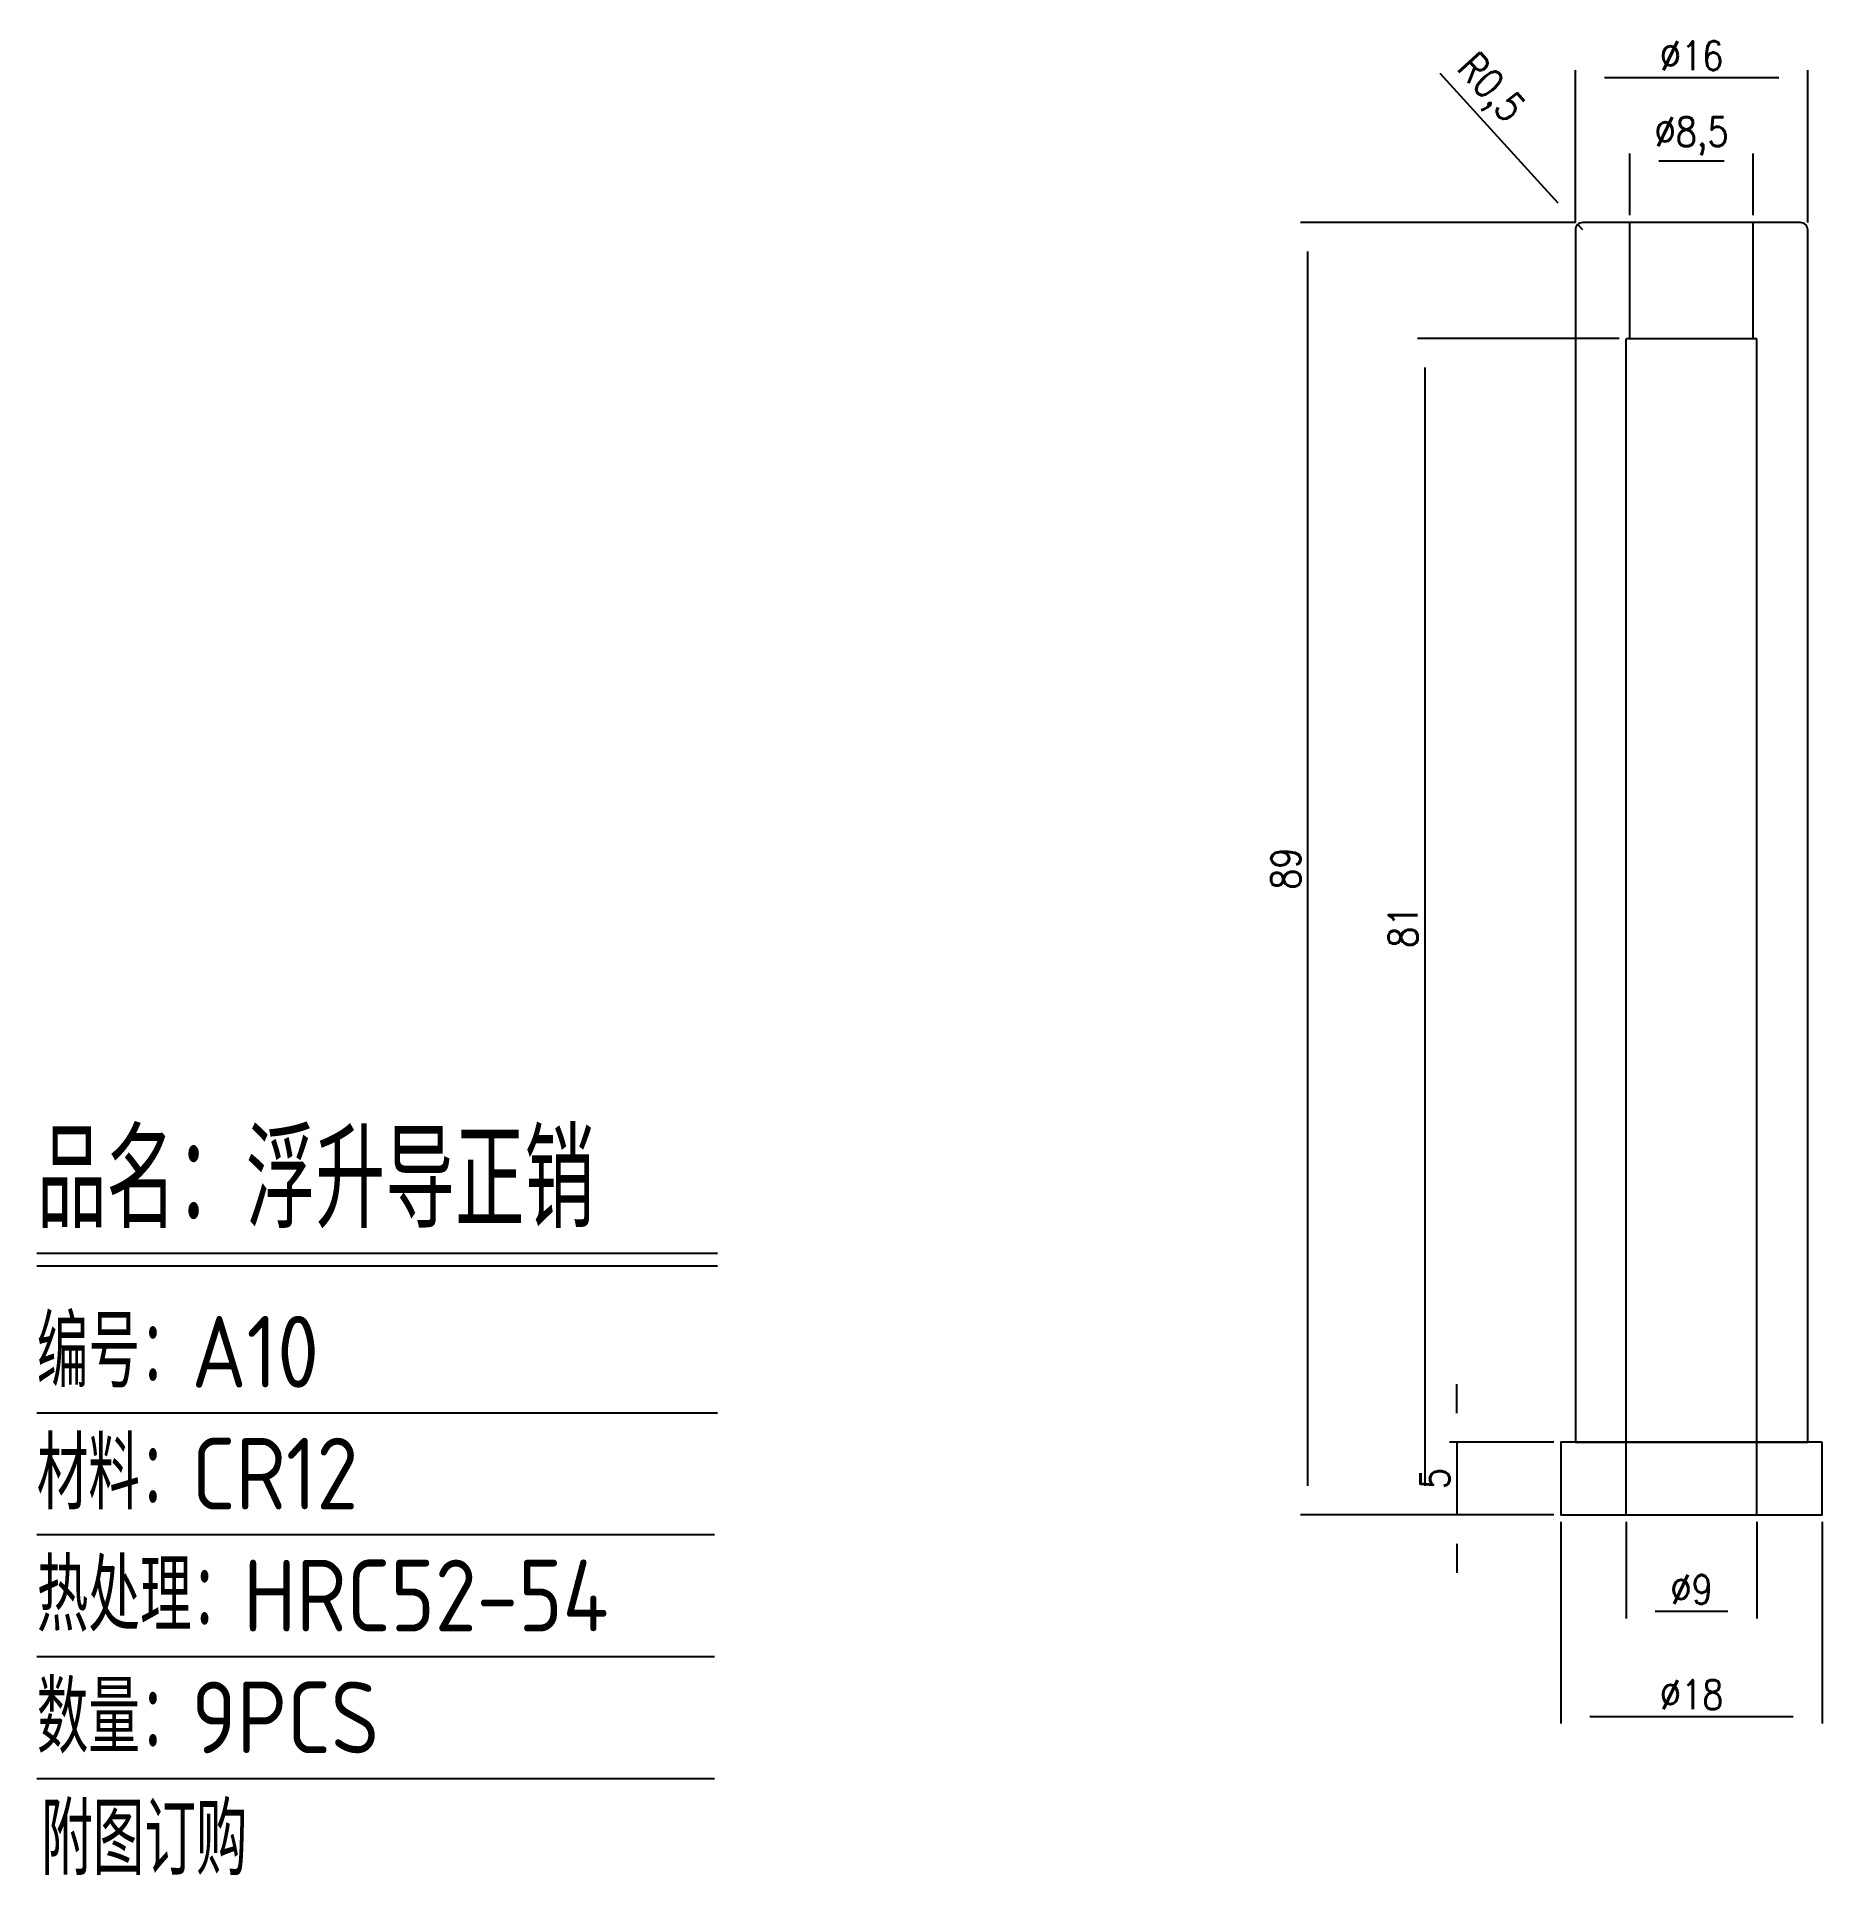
# Model space of a CAD drawing. Header units: millimetres. Extents: x 720 to 843, y -1945 to -1818.
import ezdxf

# ---------------------------------------------------------------- set-up
doc = ezdxf.new("R2010")
doc.units = ezdxf.units.MM
doc.linetypes.add('DASHED', pattern=[0])
doc.layers.add('DIM', color=4, linetype='Continuous')
doc.layers.add('PRESS', color=3, linetype='Continuous')
doc.styles.add('gbenor', font='gbenor.shx', dxfattribs={"bigfont": 'gbcbig.shx'})
doc.styles.get("Standard").update_dxf_attribs({"font": 'txt.shx', "width": 0.85, "bigfont": 'ctxt.shx'})
doc.dimstyles.new('T-2-WX', dxfattribs={"dimtxt": 2, "dimasz": 2, "dimexe": 0.5, "dimexo": 0.5, "dimgap": 0.5, "dimtad": 1, "dimtxsty": 'Standard', "dimblk": 'OPEN30', "dimcen": 0, "dimazin": 3, "dimtfac": 1, "dimtmove": 0, "dimatfit": 3, "dimldrblk": 'OPEN30', "dimlwd": -1, "dimlwe": -1})

# ---------------------------------------------------------------- blocks, each defined once
blk = doc.blocks.new('*D7579')
at = {"layer": 'Defpoints', "color": 0}
for p in [(826.77, -1830.77), (807.82, -1919.78), (825.27, -1919.78)]:
    blk.add_point(p, dxfattribs=at)
at = {"layer": 'DIM', "color": 0}
for p, q in [((826.27, -1830.77), (807.32, -1830.77)), ((807.82, -1832.77), (807.82, -1917.78)), ((824.77, -1919.78), (807.32, -1919.78))]:
    blk.add_line(p, q, dxfattribs=at)
at = {"layer": 'DIM', "color": 0, "insert": (806.32, -1875.28), "char_height": 2, "attachment_point": 5, "rotation": 90}
blk.add_mtext('89', dxfattribs=at)
blk = doc.blocks.new('_Open30')
blk = doc.blocks.new('*D7580')
at = {"layer": 'Defpoints', "color": 0}
for p in [(826.43, -1830.91), (826.77, -1831.27)]:
    blk.add_point(p, dxfattribs=at)
at = {"layer": 'DIM', "color": 0}
for p, q in [((825.08, -1829.43), (816.95, -1820.5)), ((826.77, -1831.27), (826.43, -1830.91))]:
    blk.add_line(p, q, dxfattribs=at)
at = {"layer": 'DIM', "color": 0, "insert": (820.28, -1821.64), "char_height": 2, "attachment_point": 5, "rotation": 312.3342}
blk.add_mtext('R0,5', dxfattribs=at)
blk = doc.blocks.new('*D7581')
at = {"layer": 'Defpoints', "color": 0}
for p in [(842.27, -1820.79), (826.27, -1831.27), (842.27, -1831.27)]:
    blk.add_point(p, dxfattribs=at)
at = {"layer": 'DIM', "color": 0}
for p, q in [((826.27, -1830.77), (826.27, -1820.29)), ((828.27, -1820.79), (840.27, -1820.79)), ((842.27, -1830.77), (842.27, -1820.29))]:
    blk.add_line(p, q, dxfattribs=at)
at = {"layer": 'DIM', "color": 0, "insert": (834.27, -1819.29), "char_height": 2, "attachment_point": 5}
blk.add_mtext('%%c16', dxfattribs=at)
blk = doc.blocks.new('*D7582')
at = {"layer": 'Defpoints', "color": 0}
for p in [(838.52, -1826.52), (830.02, -1830.77), (838.52, -1830.77)]:
    blk.add_point(p, dxfattribs=at)
at = {"layer": 'DIM', "color": 0}
for p, q in [((830.02, -1830.27), (830.02, -1826.02)), ((838.52, -1830.27), (838.52, -1826.02)), ((832.02, -1826.52), (836.52, -1826.52))]:
    blk.add_line(p, q, dxfattribs=at)
at = {"layer": 'DIM', "color": 0, "insert": (834.27, -1824.83), "char_height": 2, "attachment_point": 5}
blk.add_mtext('%%c8,5', dxfattribs=at)
blk = doc.blocks.new('*D7583')
at = {"layer": 'Defpoints', "color": 0}
for p in [(829.77, -1919.78), (838.77, -1919.78), (838.77, -1926.43)]:
    blk.add_point(p, dxfattribs=at)
at = {"layer": 'DIM', "color": 0}
for p, q in [((829.77, -1920.28), (829.77, -1926.93)), ((838.77, -1920.28), (838.77, -1926.93)), ((831.77, -1926.43), (836.77, -1926.43))]:
    blk.add_line(p, q, dxfattribs=at)
at = {"layer": 'DIM', "color": 0, "insert": (834.27, -1924.93), "char_height": 2, "attachment_point": 5}
blk.add_mtext('%%c9', dxfattribs=at)
blk = doc.blocks.new('*D7584')
at = {"layer": 'Defpoints', "color": 0}
for p in [(825.27, -1914.78), (818.09, -1919.78), (825.27, -1919.78)]:
    blk.add_point(p, dxfattribs=at)
at = {"layer": 'DIM', "color": 0}
for p, q in [((818.09, -1912.78), (818.09, -1910.78)), ((824.77, -1914.78), (817.59, -1914.78)), ((818.09, -1914.78), (818.09, -1919.78)), ((824.77, -1919.78), (817.59, -1919.78)), ((818.09, -1921.78), (818.09, -1923.78))]:
    blk.add_line(p, q, dxfattribs=at)
at = {"layer": 'DIM', "color": 0, "insert": (816.59, -1917.28), "char_height": 2, "attachment_point": 5, "rotation": 90}
blk.add_mtext('5', dxfattribs=at)
blk = doc.blocks.new('*D7585')
at = {"layer": 'Defpoints', "color": 0}
for p in [(825.27, -1919.78), (843.27, -1919.78), (843.27, -1933.67)]:
    blk.add_point(p, dxfattribs=at)
at = {"layer": 'DIM', "color": 0}
for p, q in [((825.27, -1920.28), (825.27, -1934.17)), ((843.27, -1920.28), (843.27, -1934.17)), ((827.27, -1933.67), (841.27, -1933.67))]:
    blk.add_line(p, q, dxfattribs=at)
at = {"layer": 'DIM', "color": 0, "insert": (834.27, -1932.17), "char_height": 2, "attachment_point": 5}
blk.add_mtext('%%c18', dxfattribs=at)
blk = doc.blocks.new('*D7586')
at = {"layer": 'Defpoints', "color": 0}
for p in [(829.77, -1838.77), (815.9, -1919.78), (825.27, -1919.78)]:
    blk.add_point(p, dxfattribs=at)
at = {"layer": 'DIM', "color": 0}
for p, q in [((829.27, -1838.77), (815.4, -1838.77)), ((815.9, -1840.77), (815.9, -1917.78)), ((824.77, -1919.78), (815.4, -1919.78))]:
    blk.add_line(p, q, dxfattribs=at)
at = {"layer": 'DIM', "color": 0, "insert": (814.4, -1879.28), "char_height": 2, "attachment_point": 5, "rotation": 90}
blk.add_mtext('81', dxfattribs=at)

msp = doc.modelspace()

# ---------------------------------------------------------------- linework, layer by layer
at = {"layer": 'DIM', "color": 4, "linetype": 'Continuous', "lineweight": 25}
for p, q in [((720.284, -1901.766), (767.177, -1901.766)), ((720.284, -1902.63), (767.177, -1902.63)), ((720.284, -1912.754), (767.177, -1912.754)), ((720.284, -1921.149), (766.973, -1921.149)), ((720.284, -1929.545), (766.973, -1929.545)), ((720.284, -1937.94), (766.973, -1937.94))]:
    msp.add_line(p, q, dxfattribs=at)
at = {"layer": 'PRESS', "linetype": 'DASHED', "ltscale": 3}
for p, q in [((830.017, -1838.775), (830.017, -1830.775)), ((838.517, -1838.775), (838.517, -1830.775)), ((829.767, -1919.779), (829.767, -1838.775)), ((838.767, -1838.775), (829.767, -1838.775)), ((838.767, -1919.779), (838.767, -1838.775))]:
    msp.add_line(p, q, dxfattribs=at)
at = {"layer": 'PRESS'}
msp.add_lwpolyline([(841.767, -1830.775), (826.767, -1830.775, 0.4142136), (826.267, -1831.275), (826.267, -1914.779), (842.267, -1914.779), (842.267, -1831.275, 0.4142136)], format="xyb", close=True, dxfattribs=at)
msp.add_lwpolyline([(843.267, -1914.779), (825.267, -1914.779), (825.267, -1919.779), (843.267, -1919.779)], close=True, dxfattribs=at)

# ---------------------------------------------------------------- texts
at = {"layer": 'DIM', "color": 3, "linetype": 'Continuous', "lineweight": 25, "style": 'gbenor'}
for s, height, p in [('品名：浮升导正销', 6.6669, (720.284, -1900.037)), ('编号：A10', 4.9384, (720.284, -1911.025)), ('材料：CR12', 4.9384, (720.284, -1919.421)), ('热处理：HRC52-54 ', 4.93845, (720.284, -1927.816)), ('数量：9PCS', 4.9384, (720.284, -1936.211)), ('附图订购', 4.9384, (720.584, -1944.607))]:
    msp.add_text(s, height=height, dxfattribs=at).set_placement(p)

# ---------------------------------------------------------------- dimensions: what is measured, and where the dimension line sits
at = {"layer": 'DIM'}
for base, p1, p2, picture, middle in [((842.267, -1820.792), (826.267, -1831.275), (842.267, -1831.275), '*D7581', (834.267, -1819.292)), ((838.517, -1826.523), (830.017, -1830.775), (838.517, -1830.775), '*D7582', (834.267, -1824.833)), ((843.267, -1933.674), (825.267, -1919.779), (843.267, -1919.779), '*D7585', (834.267, -1932.174)), ((838.767, -1926.434), (829.767, -1919.779), (838.767, -1919.779), '*D7583', (834.267, -1924.934))]:
    dim = msp.add_linear_dim(base=base, p1=p1, p2=p2, text='%%c<>', dimstyle='T-2-WX', dxfattribs=at)
    dim.commit()
    dim.dimension.update_dxf_attribs({"geometry": picture, "text_midpoint": middle})
dim = msp.add_radius_dim(center=(826.767, -1831.275), mpoint=(826.43, -1830.905), dimstyle='T-2-WX', dxfattribs=at)
dim.commit()
dim.dimension.update_dxf_attribs({"geometry": '*D7580', "text_midpoint": (819.029, -1822.781), "dimtype": 164})
for base, p1, picture, middle in [((807.823, -1919.779), (826.767, -1830.775), '*D7579', (806.323, -1875.277)), ((815.901, -1919.779), (829.767, -1838.775), '*D7586', (814.401, -1879.277)), ((818.095, -1919.779), (825.267, -1914.779), '*D7584', (816.595, -1917.279))]:
    dim = msp.add_linear_dim(base=base, p1=p1, p2=(825.267, -1919.779), angle=90, dimstyle='T-2-WX', dxfattribs=at)
    dim.commit()
    dim.dimension.update_dxf_attribs({"geometry": picture, "text_midpoint": middle})

doc.saveas('drawing.dxf')
